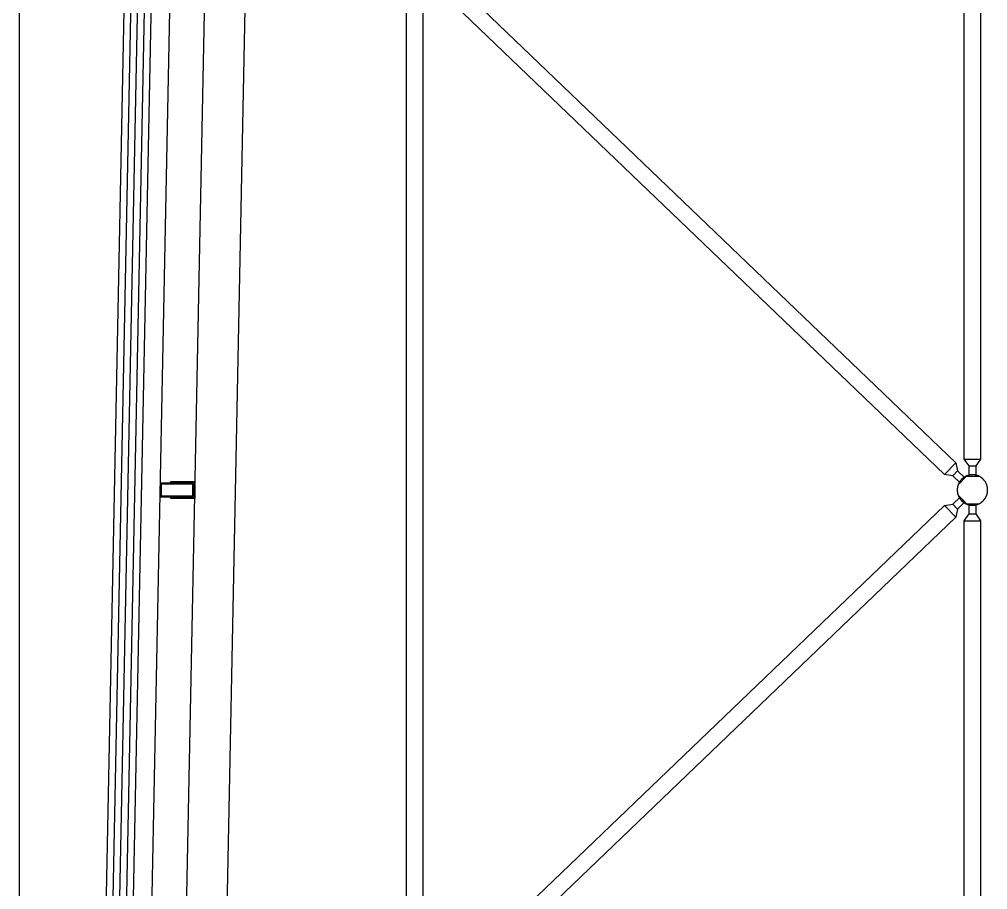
# Model space of a CAD drawing. Header units: centimetres. Extents: x 26569 to 160723, y -3143 to 14565.
# Drawn here: x 45781.5 to 45924.7, y 2095.4 to 2224.2 of the extents above; entities that cross this region are included whole.
import ezdxf

# ---------------------------------------------------------------- set-up
doc = ezdxf.new("R2010")
doc.units = ezdxf.units.CM
doc.header["$LTSCALE"] = 100
for name, color, linetype in [('A-ELEV-01', 255, 'Continuous'), ('A-ELEV-02', 253, 'Continuous'), ('A-WALL-INSL', 249, 'Continuous'), ('A-WALL-SNWPNL', 200, 'Continuous'), ('S-STEL', 3, 'Continuous')]:
    doc.layers.add(name, color=color, linetype=linetype)
doc.linetypes.add('BATTING', pattern='A,0.00254,-2.54,[134,ltypeshp.shx,S=2.54,R=0,X=-2.54,Y=0],-5.08,[134,ltypeshp.shx,S=2.54,R=180,X=2.54,Y=0],-2.54', length=10.16254)

msp = doc.modelspace()

# ---------------------------------------------------------------- linework, layer by layer
at = {"layer": 'A-ELEV-01'}
for points in [[(45795.99, 1837.9), (45823.74, 3225.4)], [(45802.73, 1917.32), (45828.1, 3185.74)], [(45808.73, 1917.32), (45834.1, 3185.74)]]:
    msp.add_lwpolyline(points, dxfattribs=at)
at = {"layer": 'A-ELEV-02'}
msp.add_line((45781.49, 383.1), (45781.49, 3292.7), dxfattribs=at)
for points in [[(45921.99, 2156.62), (45921.99, 2158.12), (45921.28, 2159.12), (45921.28, 2308.35), (45921.99, 2309.35), (45921.99, 2310.85)], [(45922.99, 2310.85), (45922.99, 2309.35), (45923.7, 2308.35), (45923.7, 2159.12), (45922.99, 2158.12), (45922.99, 2156.62)], [(45839.49, 2077.45), (45839.49, 2078.95), (45838.78, 2079.95), (45838.78, 2229.18), (45839.49, 2230.18), (45839.49, 2231.68)], [(45840.49, 2231.68), (45840.49, 2230.18), (45841.2, 2229.18), (45841.2, 2079.95), (45840.49, 2078.95), (45840.49, 2077.45)], [(45921.28, 2159.12), (45923.7, 2159.12)], [(45918.37, 2156.85), (45920.05, 2158.59)], [(45919.58, 2156.66), (45920.28, 2157.38)], [(45921.99, 2158.12), (45922.99, 2158.12)], [(45920.37, 2155.32), (45921.66, 2156.65)], [(45921.56, 2156.62), (45923.42, 2156.62)], [(45804.48, 2155.62), (45804.48, 2155.77)], [(45805.18, 2155.62), (45805.18, 2155.77)], [(45804.48, 2153.37), (45804.48, 2153.52)], [(45805.18, 2153.37), (45805.18, 2153.52)], [(45920.37, 2153.82), (45921.66, 2152.48)], [(45918.37, 2152.29), (45920.05, 2150.54)], [(45919.58, 2152.47), (45920.28, 2151.75)], [(45921.99, 1998.28), (45921.99, 1999.78), (45921.28, 2000.78), (45921.28, 2150.02), (45921.99, 2151.02), (45921.99, 2152.52)], [(45921.56, 2152.52), (45923.42, 2152.52)], [(45922.99, 2152.52), (45922.99, 2151.02), (45923.7, 2150.02), (45923.7, 2000.78), (45922.99, 1999.78), (45922.99, 1998.28)], [(45921.99, 2151.02), (45922.99, 2151.02)], [(45921.28, 2150.02), (45923.7, 2150.02)]]:
    msp.add_lwpolyline(points, dxfattribs=at)
for points in [[(45920.67, 2155.62), (45919.58, 2156.66), (45918.37, 2156.85), (45842.44, 2229.71), (45842.21, 2230.91), (45841.13, 2231.95), (45841.82, 2232.67), (45842.9, 2231.64), (45844.11, 2231.45), (45920.05, 2158.59), (45920.28, 2157.38), (45921.36, 2156.35)], [(45922.49, 2156.82), (45922.44, 2156.82), (45922.39, 2156.81), (45922.34, 2156.81), (45922.29, 2156.81), (45922.24, 2156.8), (45922.19, 2156.8), (45922.13, 2156.79), (45922.08, 2156.78), (45922.03, 2156.77), (45921.98, 2156.76), (45921.93, 2156.74), (45921.87, 2156.73), (45921.82, 2156.71), (45921.77, 2156.7), (45921.72, 2156.68), (45921.66, 2156.66), (45921.61, 2156.64), (45921.56, 2156.61), (45921.51, 2156.59), (45921.46, 2156.56), (45921.41, 2156.54), (45921.36, 2156.51), (45921.31, 2156.48), (45921.26, 2156.45), (45921.21, 2156.42), (45921.17, 2156.38), (45921.12, 2156.35), (45921.07, 2156.31), (45921.03, 2156.28), (45920.99, 2156.24), (45920.94, 2156.2), (45920.9, 2156.16), (45920.86, 2156.12), (45920.82, 2156.07), (45920.78, 2156.03), (45920.75, 2155.98), (45920.71, 2155.94), (45920.67, 2155.89), (45920.64, 2155.85), (45920.61, 2155.8), (45920.58, 2155.75), (45920.55, 2155.7), (45920.52, 2155.65), (45920.49, 2155.6), (45920.47, 2155.55), (45920.44, 2155.5), (45920.42, 2155.45), (45920.4, 2155.39), (45920.38, 2155.34), (45920.36, 2155.29), (45920.34, 2155.24), (45920.33, 2155.19), (45920.31, 2155.13), (45920.3, 2155.08), (45920.29, 2155.03), (45920.28, 2154.98), (45920.27, 2154.92), (45920.26, 2154.87), (45920.26, 2154.82), (45920.25, 2154.77), (45920.25, 2154.72), (45920.24, 2154.67), (45920.24, 2154.62), (45920.24, 2154.57), (45920.24, 2154.52), (45920.24, 2154.47), (45920.25, 2154.42), (45920.25, 2154.36), (45920.26, 2154.31), (45920.26, 2154.26), (45920.27, 2154.21), (45920.28, 2154.16), (45920.29, 2154.1), (45920.3, 2154.05), (45920.31, 2154), (45920.33, 2153.95), (45920.34, 2153.89), (45920.36, 2153.84), (45920.38, 2153.79), (45920.4, 2153.74), (45920.42, 2153.69), (45920.44, 2153.63), (45920.47, 2153.58), (45920.49, 2153.53), (45920.52, 2153.48), (45920.55, 2153.43), (45920.58, 2153.38), (45920.61, 2153.33), (45920.64, 2153.29), (45920.67, 2153.24), (45920.71, 2153.19), (45920.75, 2153.15), (45920.78, 2153.1), (45920.82, 2153.06), (45920.86, 2153.02), (45920.9, 2152.98), (45920.94, 2152.93), (45920.99, 2152.9), (45921.03, 2152.86), (45921.07, 2152.82), (45921.12, 2152.78), (45921.17, 2152.75), (45921.21, 2152.72), (45921.26, 2152.68), (45921.31, 2152.65), (45921.36, 2152.62), (45921.41, 2152.59), (45921.46, 2152.57), (45921.51, 2152.54), (45921.56, 2152.52), (45921.61, 2152.5), (45921.66, 2152.47), (45921.72, 2152.45), (45921.77, 2152.44), (45921.82, 2152.42), (45921.87, 2152.4), (45921.93, 2152.39), (45921.98, 2152.38), (45922.03, 2152.36), (45922.08, 2152.35), (45922.13, 2152.34), (45922.19, 2152.34), (45922.24, 2152.33), (45922.29, 2152.33), (45922.34, 2152.32), (45922.39, 2152.32), (45922.44, 2152.32), (45922.49, 2152.32), (45922.54, 2152.32), (45922.59, 2152.32), (45922.64, 2152.32), (45922.69, 2152.33), (45922.75, 2152.33), (45922.8, 2152.34), (45922.85, 2152.34), (45922.9, 2152.35), (45922.95, 2152.36), (45923.01, 2152.38), (45923.06, 2152.39), (45923.11, 2152.4), (45923.16, 2152.42), (45923.22, 2152.44), (45923.27, 2152.45), (45923.32, 2152.47), (45923.37, 2152.5), (45923.42, 2152.52), (45923.47, 2152.54), (45923.53, 2152.57), (45923.58, 2152.59), (45923.63, 2152.62), (45923.67, 2152.65), (45923.72, 2152.68), (45923.77, 2152.72), (45923.82, 2152.75), (45923.86, 2152.78), (45923.91, 2152.82), (45923.95, 2152.86), (45924, 2152.9), (45924.04, 2152.93), (45924.08, 2152.98), (45924.12, 2153.02), (45924.16, 2153.06), (45924.2, 2153.1), (45924.24, 2153.15), (45924.27, 2153.19), (45924.31, 2153.24), (45924.34, 2153.29), (45924.38, 2153.33), (45924.41, 2153.38), (45924.44, 2153.43), (45924.46, 2153.48), (45924.49, 2153.53), (45924.52, 2153.58), (45924.54, 2153.63), (45924.56, 2153.69), (45924.58, 2153.74), (45924.6, 2153.79), (45924.62, 2153.84), (45924.64, 2153.89), (45924.66, 2153.95), (45924.67, 2154), (45924.68, 2154.05), (45924.69, 2154.1), (45924.7, 2154.16), (45924.71, 2154.21), (45924.72, 2154.26), (45924.73, 2154.31), (45924.73, 2154.36), (45924.74, 2154.42), (45924.74, 2154.47), (45924.74, 2154.52), (45924.74, 2154.57), (45924.74, 2154.62), (45924.74, 2154.67), (45924.74, 2154.72), (45924.73, 2154.77), (45924.73, 2154.82), (45924.72, 2154.87), (45924.71, 2154.92), (45924.7, 2154.98), (45924.69, 2155.03), (45924.68, 2155.08), (45924.67, 2155.13), (45924.66, 2155.19), (45924.64, 2155.24), (45924.62, 2155.29), (45924.6, 2155.34), (45924.58, 2155.39), (45924.56, 2155.45), (45924.54, 2155.5), (45924.52, 2155.55), (45924.49, 2155.6), (45924.46, 2155.65), (45924.44, 2155.7), (45924.41, 2155.75), (45924.38, 2155.8), (45924.34, 2155.85), (45924.31, 2155.89), (45924.27, 2155.94), (45924.24, 2155.98), (45924.2, 2156.03), (45924.16, 2156.07), (45924.12, 2156.12), (45924.08, 2156.16), (45924.04, 2156.2), (45924, 2156.24), (45923.95, 2156.28), (45923.91, 2156.31), (45923.86, 2156.35), (45923.82, 2156.38), (45923.77, 2156.42), (45923.72, 2156.45), (45923.67, 2156.48), (45923.63, 2156.51), (45923.58, 2156.54), (45923.53, 2156.56), (45923.47, 2156.59), (45923.42, 2156.61), (45923.37, 2156.64), (45923.32, 2156.66), (45923.27, 2156.68), (45923.22, 2156.7), (45923.16, 2156.71), (45923.11, 2156.73), (45923.06, 2156.74), (45923.01, 2156.76), (45922.95, 2156.77), (45922.9, 2156.78), (45922.85, 2156.79), (45922.8, 2156.8), (45922.75, 2156.8), (45922.69, 2156.81), (45922.64, 2156.81), (45922.59, 2156.81), (45922.54, 2156.82)], [(45807.33, 2155.62), (45807.33, 2153.52), (45803.83, 2153.52), (45803.83, 2153.37), (45807.48, 2153.37), (45807.48, 2155.77), (45803.83, 2155.77), (45803.83, 2155.62)], [(45841.13, 2077.18), (45842.21, 2078.22), (45842.44, 2079.42), (45918.37, 2152.29), (45919.58, 2152.47), (45920.67, 2153.51), (45921.36, 2152.79), (45920.28, 2151.75), (45920.05, 2150.54), (45844.11, 2077.68), (45842.9, 2077.5), (45841.82, 2076.46)]]:
    msp.add_lwpolyline(points, close=True, dxfattribs=at)
at = {"layer": 'A-WALL-INSL'}
for points in [[(45789.24, 1837.98), (45816.99, 3225.4)], [(45791.24, 1837.94), (45818.99, 3225.4)]]:
    msp.add_lwpolyline(points, dxfattribs=at)
at = {"layer": 'A-WALL-INSL', "linetype": 'BATTING', "ltscale": 0.002}
for points in [[(45790.24, 1837.96), (45817.99, 3225.42)], [(45792.24, 1837.92), (45819.99, 3225.42)]]:
    msp.add_lwpolyline(points, dxfattribs=at)
at = {"layer": 'A-WALL-SNWPNL', "ltscale": 100}
msp.add_lwpolyline([(45793.24, 1837.9), (45820.99, 3225.4)], dxfattribs=at)
at = {"layer": 'S-STEL'}
for points in [[(45807.33, 2153.57), (45807.33, 2155.57), (45802.33, 2155.57), (45802.33, 2153.57)], [(45807.18, 2153.72), (45807.18, 2155.42), (45802.48, 2155.42), (45802.48, 2153.72)]]:
    msp.add_lwpolyline(points, close=True, dxfattribs=at)

doc.saveas('drawing.dxf')
